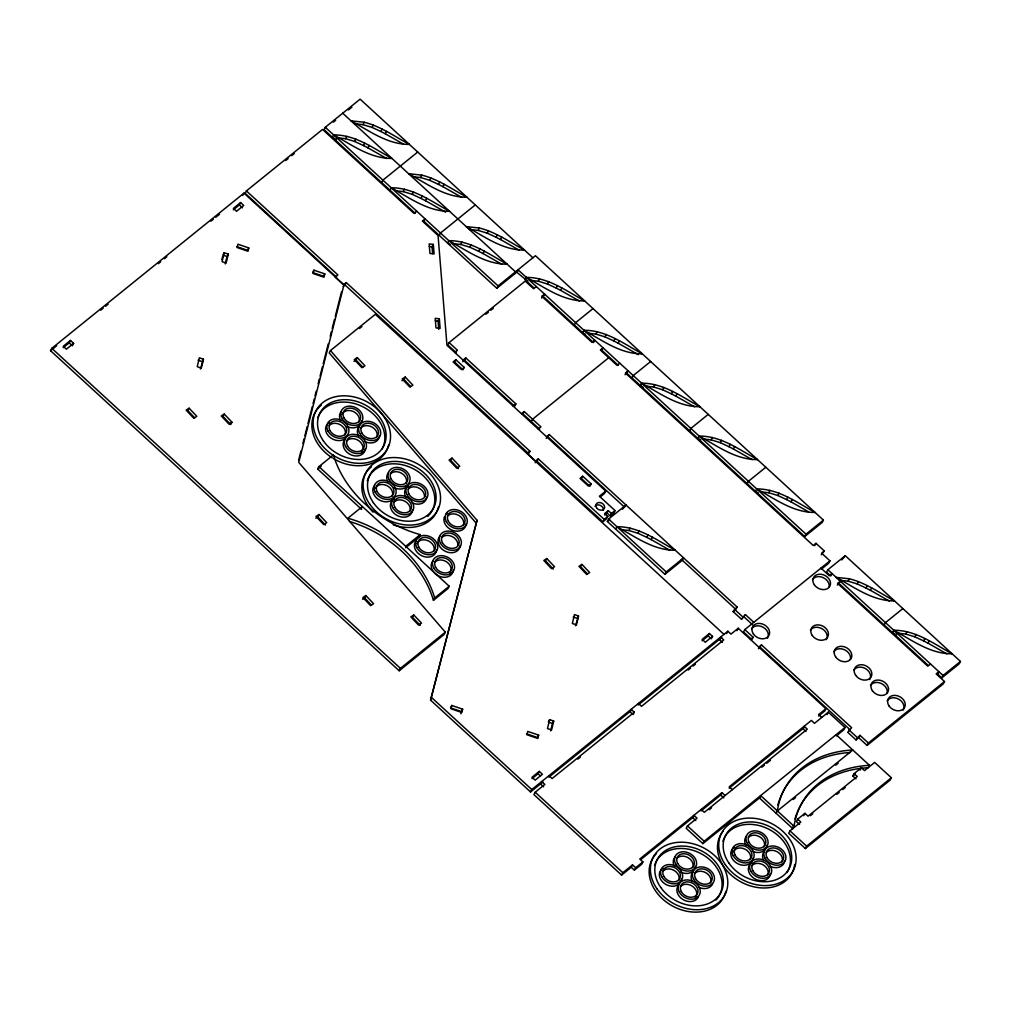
<?xml version="1.0" encoding="UTF-8"?>
<svg xmlns="http://www.w3.org/2000/svg" width="1011" height="1011" viewBox="0 0 1011 1011"><rect width="100%" height="100%" fill="white"/><g stroke="black" fill="none" stroke-linecap="round" stroke-linejoin="round"><path stroke-width="1.5" d="M221.877 259.574L222.584 256.604M224.202 252.725L222.091 261.634L226.173 263.024L228.284 254.115L224.202 252.725L222.938 255.113L227.02 256.516L228.284 254.115M200.405 368.99L203.426 359.183L199.344 357.793L197.246 366.69L201.328 368.092L203.426 359.183M225.263 263.934L227.02 256.516M248.794 247.922L247.998 251.259L237.143 247.556L237.939 244.207L248.794 247.922L247.531 250.311L236.675 246.596M313.928 270.177L313.132 273.526L323.988 277.229L324.784 273.88L313.928 270.177L312.664 272.566L323.52 276.268L324.784 273.88M451.791 705.451L451.007 708.799L461.863 712.515L462.646 709.166L451.791 705.451L450.527 707.839L461.382 711.554L462.646 709.166M460.852 713.779L461.382 711.554M538.636 735.123L537.852 738.472L526.996 734.77L527.78 731.421L538.636 735.123L537.372 737.512L526.516 733.809M549.605 719.655L547.507 728.565L551.589 729.955L553.687 721.058L549.605 719.655L548.341 722.044L552.423 723.446L553.687 721.058M550.666 730.865L552.423 723.446M575.524 625.796L578.545 615.99L574.463 614.6L572.352 623.496L576.434 624.886L578.545 615.99M298.649 460.195L300.987 451.007M302.934 443.361L304.096 438.774M304.88 435.716L307.218 426.528M308.001 423.47L312.285 406.637M313.069 403.579L314.231 398.991M315.015 395.933L316.178 391.333M318.136 383.687L319.299 379.1M320.083 376.041L322.421 366.854M323.204 363.796L328.259 343.904M330.218 336.259L331.381 331.671M332.164 328.6L334.502 319.425M335.286 316.367L341.516 291.888M542.882 781.971L530.535 791.942L430.572 700.168L477.04 520.286L330.471 350.539L375.346 314.295L723.964 634.365M430.572 700.168L477.04 520.286M50.55 350.703L51.814 348.315L243.98 193.126L343.955 284.9L298.738 462.393L445.308 632.153L444.044 634.542L399.181 670.773L50.55 350.703L56.667 345.762M69.228 342.83L70.492 340.442L73.626 343.323L72.362 345.711L69.228 342.83L63.188 347.708M242.716 195.515L243.98 193.126M416.772 211.236L414.055 213.435L322.547 129.433L246.406 190.915L245.142 193.303L336.638 277.317M233.314 209.82L239.354 204.942L240.618 202.554L243.752 205.435L236.511 211.286L233.364 208.405L240.618 202.554M532.885 257.78L360.118 99.154L325.315 127.272L324.038 129.661L415.167 213.321M333.643 134.918C351.942 144.889 370.089 158.626 391.965 158.436C373.666 148.465 355.518 134.728 333.643 134.918L332.379 137.306L336.41 139.606M189.133 408.204L186.138 410.15L193.821 418.301L196.816 416.355L189.133 408.204L187.869 410.605L194.592 417.733M336.777 137.761L345.547 138.697L346.824 136.308M354.179 123.708L362.962 124.644L364.225 122.255C380.679 126.324 394.644 136.472 409.367 144.383C387.491 144.573 369.356 130.836 351.044 120.865L364.225 122.255M345.547 138.697L354.646 141.464L355.91 139.076M362.962 124.644L372.048 127.411L373.324 125.023M354.646 141.464L363.429 145.546L364.706 143.158M224.265 414.042L223.001 416.431L230.685 424.569L231.949 422.181L224.265 414.042L221.27 415.976L228.966 424.127L231.949 422.181M386.67 158.525L367.89 147.833L369.154 145.445M372.048 127.411L380.844 131.493L382.107 129.092M402.732 143.714L385.292 133.781L386.556 131.392M381.64 182.536L382.904 180.148L417.707 152.029M389.968 190.182L391.232 187.793C413.107 187.591 431.255 201.341 449.554 211.312C427.678 211.501 409.543 197.764 391.232 187.793M344.991 284.976L346.255 282.587L529.916 451.197L528.652 453.585L344.991 284.976L343.171 286.442M395.832 190.801L403.149 191.572L404.413 189.183M413.234 176.735L420.551 177.519L421.814 175.13C438.269 179.2 452.233 189.348 466.968 197.246C445.093 197.448 426.945 183.711 408.646 173.74L421.814 175.13M403.149 191.572L412.235 194.339L413.512 191.951M330.471 350.539L329.207 352.927L475.777 522.687M420.551 177.519L429.65 180.287L430.913 177.898M412.235 194.339L421.031 198.421L422.295 196.02M445.611 212.171L425.479 200.709L426.743 198.32M429.65 180.287L438.433 184.356L439.697 181.967M423.849 221.295L425.113 218.894L422.396 221.093L438.054 235.475L446.963 345.32L605.753 491.093L604.49 493.482L600.243 496.906M461.673 197.347L442.881 186.656L444.145 184.255M354.014 361.319L356.011 360.03L357.275 357.629L364.958 365.78L361.963 367.726L354.28 359.575L357.275 357.629M432.607 253.609L432.051 246.785L433.315 244.397L429.17 243.916L429.94 253.47L434.098 253.951L433.315 244.397M517.695 271.416L496.818 288.274L439.229 235.399L440.493 233.01L475.296 204.904M361.635 509.392L317.644 469.003L318.907 466.614L333.415 454.899A106.951 83.584 27.9 0 0 420.235 534.604L418.971 537.005L405.676 547.735M448.833 240.669C467.133 250.64 485.28 264.376 507.156 264.174C488.844 254.216 470.696 240.466 448.833 240.669L447.557 243.057L450.249 244.586M451.955 243.512L460.738 244.447L462.002 242.059M315.786 518.188L317.77 516.886L319.034 514.498L326.73 522.636L323.735 524.583L316.051 516.444L319.034 514.498M469.357 229.459L478.14 230.394L479.404 228.006C495.858 232.075 509.822 242.223 524.557 250.121C502.682 250.324 484.534 236.587 466.235 226.616L479.404 228.006M460.738 244.447L469.837 247.215L471.101 244.814M401.961 380.717L403.958 379.428L405.221 377.04L412.905 385.178L409.91 387.125L402.226 378.986L405.221 377.04M438.749 329.384L438.092 321.182L439.355 318.794L435.21 318.313L435.981 327.88L440.126 328.36L439.355 318.794M478.14 230.394L487.239 233.162L488.503 230.761M469.837 247.215L478.62 251.284L479.884 248.896M501.86 264.275L483.068 253.571L484.332 251.183M487.239 233.162L496.022 237.231L497.286 234.843M519.262 250.222L500.47 239.519L501.734 237.13M361.104 508.912L362.368 506.524L347.872 518.226A106.951 83.584 27.9 0 1 434.692 597.943L433.428 600.332A106.951 83.584 27.9 0 0 349.49 521.461M536.31 286.555L533.593 288.754L525.24 281.096L449.099 342.577L447.835 344.966L456.176 352.637M455.86 359.739L454.596 362.128L462.95 369.799L464.213 367.397L455.86 359.739L453.13 361.938L461.484 369.609L464.213 367.397M496.818 288.274L498.082 285.886L535.438 255.72L823.409 520.109L822.145 522.497L804.743 536.55L626.251 372.693M464.529 360.295L465.793 357.907L515.888 403.894L514.624 406.283L464.529 360.295L462.722 361.761M514.22 274.221L515.484 271.833L342.716 113.219M526.365 277.431C544.664 287.402 562.811 301.139 584.687 300.937C566.387 290.978 548.24 277.229 526.365 277.431L525.101 279.82L534.263 288.236M362.608 599.245L364.605 597.943L365.868 595.555L373.552 603.706L370.569 605.64L362.886 597.501L365.868 595.555M529.499 280.274L538.269 281.21L539.545 278.821M452.056 458.097L449.061 460.043L456.745 468.181L459.74 466.248L452.056 458.097L450.78 460.485L458.463 468.636M538.269 281.21L547.368 283.977L548.632 281.589M547.368 283.977L556.164 288.047L557.427 285.658M579.404 301.038L560.612 290.347L561.876 287.945M413.815 614.966L410.832 616.9L418.516 625.051L421.499 623.105L413.815 614.966L412.551 617.355L420.235 625.493M538.206 429.081L540.923 426.882L524.229 411.553L522.965 413.954L539.659 429.283M593.04 342.186L574.362 325.036L575.625 322.648L593.027 308.595M399.181 670.773L400.444 668.385L445.308 632.153M531.318 421.612L532.582 419.224L608.723 357.73M583.992 330.332C602.291 340.303 620.438 354.04 642.314 353.85C624.002 343.866 605.854 330.104 583.954 330.306L582.728 332.733L585.407 334.249M318.907 466.614L449.2 586.228L447.924 588.617L433.428 600.332M588.554 333.301L595.871 334.085L597.135 331.696M593.482 342.603L594.746 340.214L592.029 342.4L541.934 296.413L544.664 294.226L541.58 298.081M546.193 438.408L549.276 434.553L737.107 607.004L735.844 609.393L681.351 559.361M536.993 461.256L538.269 458.868L604.174 519.376L602.91 521.764L536.993 461.256L535.185 462.722M595.871 334.085L604.957 336.853L606.234 334.451M601.836 350.261L603.099 347.872L600.382 350.071L617.076 365.401L619.794 363.202M604.957 336.853L613.753 340.922L615.017 338.533M638.333 354.671L618.201 343.209L619.465 340.821M631.989 377.95L633.252 375.561L650.654 361.496M589.843 486.291L591.106 483.903L582.753 476.232L581.489 478.633L588.794 485.331M546.825 558.552L543.83 560.498L551.513 568.65L554.508 566.703L546.825 558.552L545.561 560.953L553.244 569.092M641.581 383.207C659.892 393.178 678.027 406.915 699.903 406.725C681.604 396.754 663.456 383.017 641.581 383.207L640.317 385.595L643.009 387.125M646.181 386.215L653.498 386.986L654.762 384.597M653.498 386.986L662.584 389.753L663.861 387.365M607.03 513.032L608.293 510.643L611.428 513.512L610.164 515.913L607.03 513.032L604.616 514.991M662.584 389.753L671.38 393.835L672.644 391.447M581.957 564.391L578.974 566.324L586.658 574.475L589.64 572.529L581.957 564.391L580.693 566.779L587.416 573.907M608.293 510.643L604.666 513.575L607.801 516.444L606.537 518.833L602.91 521.764M664.947 574.324L666.211 571.935L683.613 557.882L682.349 560.271L664.947 574.324L607.346 521.449L608.622 519.06L626.024 505.007L622.435 509.266M605.753 491.093L599.397 496.224L615.054 510.593L613.791 512.981L610.164 515.913M694.62 406.814L675.828 396.122L677.092 393.734M615.686 529.107L616.95 526.718C638.826 526.516 656.973 540.253 675.272 550.224C653.397 550.426 635.249 536.689 616.95 526.718M621.55 529.713L628.855 530.497L630.131 528.108M689.578 430.825L690.842 428.424L708.243 414.371M628.855 530.497L637.954 533.252L639.217 530.863M699.182 436.082C717.481 446.053 735.629 459.79 757.504 459.588C739.193 449.63 721.058 435.88 699.182 436.082L697.906 438.471L700.598 440M637.954 533.252L646.749 537.334L648.013 534.945M669.977 550.325L651.198 539.621L652.461 537.233M702.304 438.926L711.087 439.861L712.351 437.472M531.963 778.66L538.016 773.781L539.28 771.393L542.414 774.274L535.16 780.126L532.026 777.244L539.28 771.393M530.535 791.942L531.799 789.553L727.857 631.23L730.991 634.099L738.232 628.248L825.899 708.724L824.635 711.112L818.581 715.99M711.087 439.861L720.186 442.628L721.45 440.24M543.589 786.798L540.455 783.929L541.732 781.528L544.853 784.41L535.185 792.22L533.922 794.608L621.575 875.084L631.243 867.274L632.52 864.885L635.641 867.754L634.377 870.142L631.243 867.274M720.186 442.628L728.969 446.698L730.233 444.309M752.209 459.689L733.417 448.998L734.681 446.597M747.167 483.688L748.418 481.287L765.832 467.246M634.301 712.186L633.038 714.575L629.904 711.693L631.167 709.305L634.301 712.186L552.107 778.558L548.973 775.677M756.759 488.945C775.058 498.916 793.205 512.653 815.081 512.451C796.782 502.492 778.634 488.743 756.759 488.945L755.495 491.333L758.174 492.862M761.346 491.94L768.663 492.723L769.927 490.335M768.663 492.723L777.762 495.491L779.026 493.103M708.142 635.894L709.406 633.505L712.54 636.387L711.276 638.775L708.142 635.894L702.089 640.772M777.762 495.491L786.545 499.56L787.809 497.172M808.446 511.793L790.994 501.86L792.258 499.459M753.814 622.321L745.461 614.663L741.48 619.25L733.127 611.579L737.107 607.004M726.593 633.619L727.857 631.23M741.48 619.25L745.461 614.663M736.968 630.637L738.232 628.248M744.816 629.588L743.553 631.976L751.893 639.647L753.157 637.259L744.816 629.588L829.955 560.84L821.602 553.169L824.319 550.982L815.978 543.311L813.261 545.51L625.417 373.059L628.134 370.86L625.063 374.715M621.575 875.084L622.839 872.695L632.52 864.885M804.743 536.55L806.007 534.162L823.409 520.109M725.089 795.531L721.955 792.662L639.761 859.021L642.895 861.903L641.631 864.291L634.377 870.142M758.427 648.771L761.51 644.917L851.666 727.693L847.686 732.28L856.039 739.938L860.02 735.351L868.373 743.022L867.097 745.41L858.756 737.752M814.714 545.7L815.978 543.311M824.319 550.982L821.248 554.837M695.783 820.566L692.649 817.697L693.912 815.296L697.047 818.177L687.467 825.911L686.204 828.3L702.898 843.629L760.462 797.148M829.955 560.84L828.691 563.228L821.324 569.18M937.197 673.68L941.784 677.888L959.186 663.823L960.45 661.434L845.272 555.696L827.857 569.749L826.594 572.138L830.764 575.954L832.028 573.566L829.311 575.764L820.957 568.106M845.272 555.696L841.683 559.955M701.065 810.898L720.691 795.05L721.955 792.662M702.898 843.629L704.162 841.228L844.994 727.503L828.3 712.174L814.525 723.307L811.391 720.426L729.209 786.798L732.33 789.679M839.332 580.251L848.103 581.173L849.366 578.785C865.833 582.867 879.797 593.015 894.52 600.913C872.645 601.115 854.497 587.366 836.198 577.395L849.366 578.785M848.103 581.173L857.202 583.941L858.465 581.552M857.202 583.941L865.985 588.023L867.261 585.634M889.225 601.014L870.446 590.31L871.709 587.922M827.036 714.575L828.3 712.174M776.119 813.312L777.383 810.923L852.804 750.01A106.951 83.584 27.9 0 0 777.383 810.923M928.035 665.263L884.183 625.013L885.459 622.624L902.861 608.571M893.787 630.27C912.086 640.241 930.234 653.978 952.109 653.788C933.81 643.817 915.663 630.08 893.787 630.27L892.523 632.659L896.555 634.959M854.118 773.605L857.252 776.473L808.067 816.193L804.946 813.324L797.692 819.175L800.826 822.057L789.945 830.84L788.681 833.228L805.375 848.558L890.084 780.138L891.361 777.75L874.654 762.42L864.506 770.622L861.372 767.753L854.118 773.605L852.854 775.993L855.988 778.874M844.994 727.503L843.73 729.904L836.388 735.831M797.692 819.175L796.428 821.564L799.562 824.445M794.077 826.252L760.689 795.594L759.425 797.982L792.814 828.641L794.077 826.252A106.951 83.584 27.9 0 1 869.498 765.34L836.11 734.681M803.682 815.713L804.946 813.324M896.921 633.113L905.692 634.049L906.968 631.66M856.039 739.938L860.02 735.351M905.692 634.049L914.791 636.816L916.067 634.428M805.375 848.558L806.639 846.169L891.361 777.75M914.791 636.816L923.586 640.898L924.85 638.51M860.108 770.142L861.372 767.753M946.827 653.877L928.035 643.186L929.299 640.797M869.498 765.34L868.234 767.728A106.951 83.584 27.9 0 0 797.211 812.465M937.614 674.059L938.878 671.67L936.161 673.869L944.514 681.528L943.25 683.916L867.097 745.41M941.784 677.888L943.048 675.487L960.45 661.434M285.671 160.585L288.122 158.601M291.813 155.618L294.264 153.634M100.734 310.187L103.185 308.203M105.637 306.232L108.076 304.248M158.259 263.719L160.711 261.748M164.389 258.778L166.828 256.807M210.895 221.219L213.346 219.248M215.798 217.264L219.463 214.307M333.327 122.167L335.639 120.284M348.403 109.984L351.891 107.166M70.492 340.442L63.238 346.293L66.385 349.174L73.626 343.323M346.255 282.587L343.538 284.786L335.184 277.115L337.901 274.916L246.406 190.915M359.524 328.449L361.951 326.49M485.899 314.231L488.364 312.247M490.815 310.263L493.28 308.279M454.723 352.435L457.452 350.248L449.099 342.577M317.644 469.003L321.271 466.071M463.076 360.106L465.793 357.907M513.171 406.093L515.888 403.894M521.512 413.752L524.229 411.553M405.727 546.319L420.235 534.604M546.559 436.752L549.276 434.553M529.916 451.197L527.199 453.396L535.539 461.067L538.269 458.868M582.753 476.232L580.023 478.443L588.377 486.101L591.106 483.903M434.692 597.943L449.2 586.228M604.174 519.376L607.801 516.444M611.428 513.512L615.054 510.593M607.346 521.449L609.671 519.578M733.127 611.579L734.946 610.126M709.406 633.505L702.152 639.369L705.286 642.25L712.54 636.387M548.897 777.118L630.902 710.885M638.244 704.958L721.753 637.524M577.824 759.147L580.289 757.163M688.125 670.078L690.576 668.107M693.028 666.123L695.48 664.139M750.44 639.445L753.157 637.259M758.793 647.116L761.51 644.917M837.298 585.091L840.368 581.237L837.651 583.423L927.82 666.198L930.537 664.012M825.899 708.724L818.645 714.575L821.779 717.444M640.949 859.438L693.698 816.837M729.171 788.201L803.998 727.781M635.641 867.754L642.895 861.903M709.153 809.76L711.605 807.776M761.877 767.197L764.329 765.213M766.78 763.229L770.458 760.259M793.155 799.562L795.581 797.591M835.718 765.175L838.157 763.217M868.373 743.022L944.514 681.528M852.854 775.993L855.281 774.047M810.405 815.675L812.806 813.741M836.792 794.368L839.193 792.434M842.795 789.528L845.196 787.582M429.283 246.469L432.051 246.785M435.324 320.866L438.092 321.182M198.08 360.181L202.162 361.572M573.199 616.988L577.281 618.378M380.844 131.493L385.292 133.781M363.429 145.546L367.89 147.833M438.433 184.356L442.881 186.656M421.031 198.421L425.479 200.709M496.022 237.231L500.47 239.519M556.164 288.047L560.612 290.347M478.62 251.284L483.068 253.571M613.753 340.922L618.201 343.209M671.38 393.835L675.828 396.122M728.969 446.698L733.417 448.998M786.545 499.56L790.994 501.86M865.985 588.023L870.446 590.31M923.586 640.898L928.035 643.186M646.749 537.334L651.198 539.621M527.793 281.349L516.76 272.174L518.036 269.773L806.007 534.162M542.288 295.591L574.362 325.036M601.052 349.553L618.239 365.325M827.857 569.749L943.048 675.487M838.372 582.943L884.183 625.013M325.315 127.272L498.082 285.886M423.192 220.676L439.229 235.399M548.013 436.942L624.533 507.193M744.197 617.051L752.538 624.722M734.39 609.191L742.744 616.862M760.247 647.305L849.253 729.019M848.949 729.891L857.303 737.55M608.622 519.06L666.211 571.935M722.473 642.351L719.339 639.47L720.603 637.082L723.737 639.95L641.543 706.323L638.421 703.454M239.354 204.942L242.488 207.824M806.007 731.547L802.873 728.678L804.137 726.29L807.271 729.158L704.301 812.313L701.166 809.445M789.945 830.84L806.639 846.169M720.691 795.05L723.813 797.919M687.467 825.911L704.162 841.228M538.016 773.781L540.101 775.702M51.814 348.315L400.444 668.385M535.185 792.22L622.839 872.695M431.836 697.78L531.799 789.553M403.958 379.428L410.681 386.556M356.011 360.03L362.734 367.157M317.77 516.886L325.454 525.038M364.605 597.943L371.328 605.071M594.973 506.397A4.625 3.614 27.9 0 1 600.357 505.412A4.625 3.614 27.9 0 1 603.302 510.239M460.106 545.611A11.563 9.036 27.9 0 1 445.56 551.437A11.563 9.036 27.9 0 1 439.848 536.26M441.693 537.625A9.251 7.229 27.9 0 1 451.879 536.411A9.251 7.229 27.9 0 1 457.895 545.106M466.008 524.077A11.563 9.036 27.9 0 1 452.865 530.459A11.563 9.036 27.9 0 1 444.474 516.722M445.737 514.725A11.563 9.036 27.9 0 1 447.633 513.196M447.582 516.09A9.251 7.229 27.9 0 1 458.842 515.446A9.251 7.229 27.9 0 1 463.354 525.429M453.269 570.179A11.563 9.036 27.9 0 1 438.736 576.005A11.563 9.036 27.9 0 1 433.011 560.827M434.856 562.192A9.251 7.229 27.9 0 1 447.115 562.217A9.251 7.229 27.9 0 1 449.617 573.123M436.474 550.009A11.563 9.036 27.9 0 1 421.928 555.835A11.563 9.036 27.9 0 1 416.216 540.658M417.05 543.615A9.251 7.229 27.9 0 1 428.234 540.809A9.251 7.229 27.9 0 1 433.833 551.361M770.433 873.542A11.563 9.036 27.9 0 1 754.547 878.673A11.563 9.036 27.9 0 1 752.07 862.674M752.02 865.568A9.251 7.229 27.9 0 1 763.267 864.923A9.251 7.229 27.9 0 1 767.791 874.907M784.662 860.513A11.563 9.036 27.9 0 1 770.117 866.351M763.722 860.475A11.563 9.036 27.9 0 1 764.404 851.174M766.237 852.538A9.251 7.229 27.9 0 1 777.497 851.894A9.251 7.229 27.9 0 1 782.008 861.877M751.059 862.497A11.563 9.036 27.9 0 1 734.58 861.524A11.563 9.036 27.9 0 1 734.504 847.306M752.879 858.187A11.563 9.036 27.9 0 1 752.323 860.5M733.443 851.793A9.251 7.229 27.9 0 1 744.639 848.987A9.251 7.229 27.9 0 1 750.225 859.54M764.986 849.72A11.563 9.036 27.9 0 1 752.26 851.224M745.878 845.36A11.563 9.036 27.9 0 1 746.548 836.046M766.806 845.398A11.563 9.036 27.9 0 1 766.25 847.723M748.393 837.411A9.251 7.229 27.9 0 1 759.64 836.767A9.251 7.229 27.9 0 1 764.164 846.763M379.441 435.829A11.563 9.036 27.9 0 1 364.908 441.655M358.513 435.792A11.563 9.036 27.9 0 1 359.183 426.478M361.028 427.843A9.251 7.229 27.9 0 1 372.288 427.198A9.251 7.229 27.9 0 1 376.8 437.182M361.597 420.702A11.563 9.036 27.9 0 1 347.051 426.541M340.656 420.664A11.563 9.036 27.9 0 1 341.326 411.363M342.16 414.32A9.251 7.229 27.9 0 1 353.357 411.515A9.251 7.229 27.9 0 1 358.943 422.067M345.838 437.814A11.563 9.036 27.9 0 1 329.371 436.828A11.563 9.036 27.9 0 1 329.295 422.611M329.245 425.505A9.251 7.229 27.9 0 1 340.492 424.86A9.251 7.229 27.9 0 1 345.016 434.844M365.224 448.859A11.563 9.036 27.9 0 1 350.678 454.685A11.563 9.036 27.9 0 1 344.953 439.507M346.798 440.872A9.251 7.229 27.9 0 1 359.057 440.897A9.251 7.229 27.9 0 1 361.559 451.803M712.641 883.766A11.563 9.036 27.9 0 1 698.652 887.279M692.257 881.402A11.563 9.036 27.9 0 1 692.927 872.101M694.772 873.466A9.251 7.229 27.9 0 1 706.032 872.822A9.251 7.229 27.9 0 1 710.543 882.805M693.521 870.648A11.563 9.036 27.9 0 1 680.795 872.152M674.4 866.288A11.563 9.036 27.9 0 1 675.07 856.974M695.341 866.326A11.563 9.036 27.9 0 1 694.784 868.651M676.915 858.352A9.251 7.229 27.9 0 1 688.175 857.694A9.251 7.229 27.9 0 1 692.687 867.691M679.594 883.424A11.563 9.036 27.9 0 1 663.115 882.451A11.563 9.036 27.9 0 1 663.039 868.234M681.401 879.115A11.563 9.036 27.9 0 1 680.858 881.44M662.989 871.128A9.251 7.229 27.9 0 1 674.236 870.484A9.251 7.229 27.9 0 1 678.76 880.467M698.411 896.795A11.563 9.036 27.9 0 1 683.082 899.6A11.563 9.036 27.9 0 1 678.697 885.13M680.542 886.495A9.251 7.229 27.9 0 1 692.8 886.521A9.251 7.229 27.9 0 1 695.303 897.427M426.68 497.033A11.563 9.036 27.9 0 1 412.147 502.871M405.752 496.995A11.563 9.036 27.9 0 1 408.318 486.165M408.267 489.059A9.251 7.229 27.9 0 1 418.453 487.845A9.251 7.229 27.9 0 1 424.481 496.54M408.28 484.244A11.563 9.036 27.9 0 1 394.29 487.744M387.895 481.881A11.563 9.036 27.9 0 1 388.565 472.567M390.41 473.932A9.251 7.229 27.9 0 1 401.67 473.287A9.251 7.229 27.9 0 1 406.182 483.283M394.353 497.02A11.563 9.036 27.9 0 1 379.011 499.826A11.563 9.036 27.9 0 1 374.639 485.356M375.473 488.313A9.251 7.229 27.9 0 1 386.67 485.507A9.251 7.229 27.9 0 1 392.255 496.06M412.463 510.062A11.563 9.036 27.9 0 1 396.577 515.193A11.563 9.036 27.9 0 1 394.088 499.194M394.037 502.088A9.251 7.229 27.9 0 1 405.297 501.443A9.251 7.229 27.9 0 1 409.809 511.427M751.565 628.791A9.251 7.229 27.9 0 1 763.381 627.389A9.251 7.229 27.9 0 1 767.463 638.206M812.478 579.594A9.251 7.229 27.9 0 1 823.232 577.635A9.251 7.229 27.9 0 1 829.108 587.277M887.203 700.762A9.251 7.229 27.9 0 1 899.032 699.359A9.251 7.229 27.9 0 1 903.114 710.177M853.815 670.103A9.251 7.229 27.9 0 1 865.643 668.701A9.251 7.229 27.9 0 1 869.713 679.518M833.772 651.703A9.251 7.229 27.9 0 1 844.526 649.744A9.251 7.229 27.9 0 1 850.415 659.387M810.405 630.245A9.251 7.229 27.9 0 1 822.234 628.842A9.251 7.229 27.9 0 1 826.303 639.672M870.509 685.433A9.251 7.229 27.9 0 1 881.263 683.461A9.251 7.229 27.9 0 1 887.14 693.104M794.671 864.456A40.465 31.619 27.9 0 1 743.906 883.424A40.465 31.619 27.9 0 1 722.991 831.371M722.916 841.304A35.84 28.005 27.9 0 1 767.892 828.767A35.84 28.005 27.9 0 1 787 872.48M438.547 506.701A40.465 31.619 27.9 0 1 393.178 524.873M373.059 512.16A40.465 31.619 27.9 0 1 371.328 466.892M367.284 480.794A35.84 28.005 27.9 0 1 415.572 470.027A35.84 28.005 27.9 0 1 427.565 516.495M725.822 891.348A40.465 31.619 27.9 0 1 672.403 905.97A40.465 31.619 27.9 0 1 656.518 853.423M654.559 865.441A35.84 28.005 27.9 0 1 702.026 854.207A35.84 28.005 27.9 0 1 715.914 900.093M388.565 444.941A40.465 31.619 27.9 0 1 333.617 458.703M332.341 457.92A40.465 31.619 27.9 0 1 321.346 405.133M317.783 417.644A35.84 28.005 27.9 0 1 362.292 406.498A35.84 28.005 27.9 0 1 382.133 448.947M792.814 828.641A106.951 83.584 27.9 0 1 793.269 825.848M794.899 819.024A106.951 83.584 27.9 0 1 796.693 813.741M777.825 805.034A106.951 83.584 27.9 0 1 850.137 752.487M596.553 507.825A4.625 3.614 27.9 0 0 604.199 508.71A4.625 3.614 27.9 0 0 599.915 502.53A4.625 3.614 27.9 0 0 596.553 507.825M440.442 543.172A11.563 9.036 27.9 0 0 459.563 547.532A11.563 9.036 27.9 0 0 451.007 531.394A11.563 9.036 27.9 0 0 440.442 543.172M442.414 542.68A9.251 7.229 27.9 0 0 457.718 546.167A9.251 7.229 27.9 0 0 450.868 533.252A9.251 7.229 27.9 0 0 442.414 542.68M446.331 521.651A11.563 9.036 27.9 0 0 465.452 526.011A11.563 9.036 27.9 0 0 456.909 509.86A11.563 9.036 27.9 0 0 446.331 521.651M448.315 521.158A9.251 7.229 27.9 0 0 463.607 524.633A9.251 7.229 27.9 0 0 456.77 511.718A9.251 7.229 27.9 0 0 448.315 521.158M433.605 567.74A11.563 9.036 27.9 0 0 452.726 572.1A11.563 9.036 27.9 0 0 444.17 555.962A11.563 9.036 27.9 0 0 433.605 567.74M435.589 567.247A9.251 7.229 27.9 0 0 450.881 570.735A9.251 7.229 27.9 0 0 444.044 557.819A9.251 7.229 27.9 0 0 435.589 567.247M416.81 547.57A11.563 9.036 27.9 0 0 435.931 551.93A11.563 9.036 27.9 0 0 427.375 535.779A11.563 9.036 27.9 0 0 416.81 547.57M418.781 547.077A9.251 7.229 27.9 0 0 434.085 550.565A9.251 7.229 27.9 0 0 427.236 537.65A9.251 7.229 27.9 0 0 418.781 547.077M750.769 871.116A11.563 9.036 27.9 0 0 769.889 875.475A11.563 9.036 27.9 0 0 761.334 859.325A11.563 9.036 27.9 0 0 750.769 871.116M752.753 870.623A9.251 7.229 27.9 0 0 768.044 874.111A9.251 7.229 27.9 0 0 761.195 861.195A9.251 7.229 27.9 0 0 752.753 870.623M764.998 858.086A11.563 9.036 27.9 0 0 784.106 862.446A11.563 9.036 27.9 0 0 775.563 846.295A11.563 9.036 27.9 0 0 764.998 858.086M766.97 857.593A9.251 7.229 27.9 0 0 782.261 861.081A9.251 7.229 27.9 0 0 775.424 848.166A9.251 7.229 27.9 0 0 766.97 857.593M733.202 855.748A11.563 9.036 27.9 0 0 752.323 860.108A11.563 9.036 27.9 0 0 743.767 843.97A11.563 9.036 27.9 0 0 733.202 855.748M735.187 855.255A9.251 7.229 27.9 0 0 750.478 858.743A9.251 7.229 27.9 0 0 743.641 845.828A9.251 7.229 27.9 0 0 735.187 855.255M747.142 842.972A11.563 9.036 27.9 0 0 766.262 847.332A11.563 9.036 27.9 0 0 757.707 831.181A11.563 9.036 27.9 0 0 747.142 842.972M749.113 842.479A9.251 7.229 27.9 0 0 764.417 845.967A9.251 7.229 27.9 0 0 757.568 833.051A9.251 7.229 27.9 0 0 749.113 842.479M359.777 433.403A11.563 9.036 27.9 0 0 378.898 437.75A11.563 9.036 27.9 0 0 370.342 421.612A11.563 9.036 27.9 0 0 359.777 433.403M361.761 432.898A9.251 7.229 27.9 0 0 377.052 436.386A9.251 7.229 27.9 0 0 370.216 423.47A9.251 7.229 27.9 0 0 361.761 432.898M341.92 418.276A11.563 9.036 27.9 0 0 361.041 422.636A11.563 9.036 27.9 0 0 352.485 406.485A11.563 9.036 27.9 0 0 341.92 418.276M343.904 417.783A9.251 7.229 27.9 0 0 359.196 421.271A9.251 7.229 27.9 0 0 352.359 408.356A9.251 7.229 27.9 0 0 343.904 417.783M327.994 431.065A11.563 9.036 27.9 0 0 347.114 435.412A11.563 9.036 27.9 0 0 338.559 419.274A11.563 9.036 27.9 0 0 327.994 431.065M329.965 430.56A9.251 7.229 27.9 0 0 345.269 434.048A9.251 7.229 27.9 0 0 338.42 421.132A9.251 7.229 27.9 0 0 329.965 430.56M345.547 446.432A11.563 9.036 27.9 0 0 364.668 450.78A11.563 9.036 27.9 0 0 356.112 434.642A11.563 9.036 27.9 0 0 345.547 446.432M347.531 445.927A9.251 7.229 27.9 0 0 362.823 449.415A9.251 7.229 27.9 0 0 355.986 436.499A9.251 7.229 27.9 0 0 347.531 445.927M693.521 879.014A11.563 9.036 27.9 0 0 712.641 883.374A11.563 9.036 27.9 0 0 704.086 867.223A11.563 9.036 27.9 0 0 693.521 879.014M695.505 878.521A9.251 7.229 27.9 0 0 710.796 882.009A9.251 7.229 27.9 0 0 703.959 869.094A9.251 7.229 27.9 0 0 695.505 878.521M675.664 863.899A11.563 9.036 27.9 0 0 694.784 868.259A11.563 9.036 27.9 0 0 686.229 852.109A11.563 9.036 27.9 0 0 675.664 863.899M677.648 863.407A9.251 7.229 27.9 0 0 692.939 866.895A9.251 7.229 27.9 0 0 686.103 853.979A9.251 7.229 27.9 0 0 677.648 863.407M661.737 876.676A11.563 9.036 27.9 0 0 680.858 881.036A11.563 9.036 27.9 0 0 672.302 864.898A11.563 9.036 27.9 0 0 661.737 876.676M663.721 876.183A9.251 7.229 27.9 0 0 679.013 879.671A9.251 7.229 27.9 0 0 672.163 866.756A9.251 7.229 27.9 0 0 663.721 876.183M679.291 892.043A11.563 9.036 27.9 0 0 698.411 896.403A11.563 9.036 27.9 0 0 689.868 880.252A11.563 9.036 27.9 0 0 679.291 892.043M681.275 891.55A9.251 7.229 27.9 0 0 696.566 895.038A9.251 7.229 27.9 0 0 689.729 882.123A9.251 7.229 27.9 0 0 681.275 891.55M407.016 494.606A11.563 9.036 27.9 0 0 426.136 498.966A11.563 9.036 27.9 0 0 417.581 482.816A11.563 9.036 27.9 0 0 407.016 494.606M409 494.114A9.251 7.229 27.9 0 0 424.291 497.602A9.251 7.229 27.9 0 0 417.455 484.686A9.251 7.229 27.9 0 0 409 494.114M389.159 479.492A11.563 9.036 27.9 0 0 408.28 483.852A11.563 9.036 27.9 0 0 399.724 467.701A11.563 9.036 27.9 0 0 389.159 479.492M391.143 478.999A9.251 7.229 27.9 0 0 406.435 482.487A9.251 7.229 27.9 0 0 399.598 469.572A9.251 7.229 27.9 0 0 391.143 478.999M375.233 492.269A11.563 9.036 27.9 0 0 394.353 496.628A11.563 9.036 27.9 0 0 385.798 480.49A11.563 9.036 27.9 0 0 375.233 492.269M377.217 491.776A9.251 7.229 27.9 0 0 392.508 495.264A9.251 7.229 27.9 0 0 385.659 482.348A9.251 7.229 27.9 0 0 377.217 491.776M392.799 507.636A11.563 9.036 27.9 0 0 411.907 511.996A11.563 9.036 27.9 0 0 403.364 495.845A11.563 9.036 27.9 0 0 392.799 507.636M394.77 507.143A9.251 7.229 27.9 0 0 410.062 510.631A9.251 7.229 27.9 0 0 403.225 497.715A9.251 7.229 27.9 0 0 394.77 507.143M753.448 634.049A9.251 7.229 27.9 0 0 768.726 635.818A9.251 7.229 27.9 0 0 760.158 623.458A9.251 7.229 27.9 0 0 753.448 634.049M814.36 584.851A9.251 7.229 27.9 0 0 829.639 586.62A9.251 7.229 27.9 0 0 821.071 574.261A9.251 7.229 27.9 0 0 814.36 584.851M889.086 706.019A9.251 7.229 27.9 0 0 904.377 707.788A9.251 7.229 27.9 0 0 895.797 695.429A9.251 7.229 27.9 0 0 889.086 706.019M855.698 675.361A9.251 7.229 27.9 0 0 870.976 677.13A9.251 7.229 27.9 0 0 862.408 664.77A9.251 7.229 27.9 0 0 855.698 675.361M835.667 656.96A9.251 7.229 27.9 0 0 850.946 658.742A9.251 7.229 27.9 0 0 842.378 646.383A9.251 7.229 27.9 0 0 835.667 656.96M812.288 635.502A9.251 7.229 27.9 0 0 827.567 637.284A9.251 7.229 27.9 0 0 818.998 624.924A9.251 7.229 27.9 0 0 812.288 635.502M872.392 690.69A9.251 7.229 27.9 0 0 887.683 692.459A9.251 7.229 27.9 0 0 879.102 680.1A9.251 7.229 27.9 0 0 872.392 690.69M725.367 864.696A40.465 31.619 27.9 0 0 792.232 872.442A40.465 31.619 27.9 0 0 754.737 818.379A40.465 31.619 27.9 0 0 725.367 864.696M729.032 863.217A35.84 28.005 27.9 0 0 788.264 870.092A35.84 28.005 27.9 0 0 755.04 822.196A35.84 28.005 27.9 0 0 729.032 863.217M369.735 504.173A40.465 31.619 27.9 0 0 436.613 511.932A40.465 31.619 27.9 0 0 399.105 457.857A40.465 31.619 27.9 0 0 369.735 504.173M373.4 502.707A35.84 28.005 27.9 0 0 432.632 509.569A35.84 28.005 27.9 0 0 399.408 461.686A35.84 28.005 27.9 0 0 373.4 502.707M657.011 888.821A40.465 31.619 27.9 0 0 723.889 896.58A40.465 31.619 27.9 0 0 686.381 842.504A40.465 31.619 27.9 0 0 657.011 888.821M660.676 887.355A35.84 28.005 27.9 0 0 719.908 894.217A35.84 28.005 27.9 0 0 686.696 846.333A35.84 28.005 27.9 0 0 660.676 887.355M319.754 442.426A40.465 31.619 27.9 0 0 386.632 450.173A40.465 31.619 27.9 0 0 349.124 396.11A40.465 31.619 27.9 0 0 319.754 442.426M323.419 440.96A35.84 28.005 27.9 0 0 382.651 447.822A35.84 28.005 27.9 0 0 349.427 399.926A35.84 28.005 27.9 0 0 323.419 440.96"/></g></svg>
